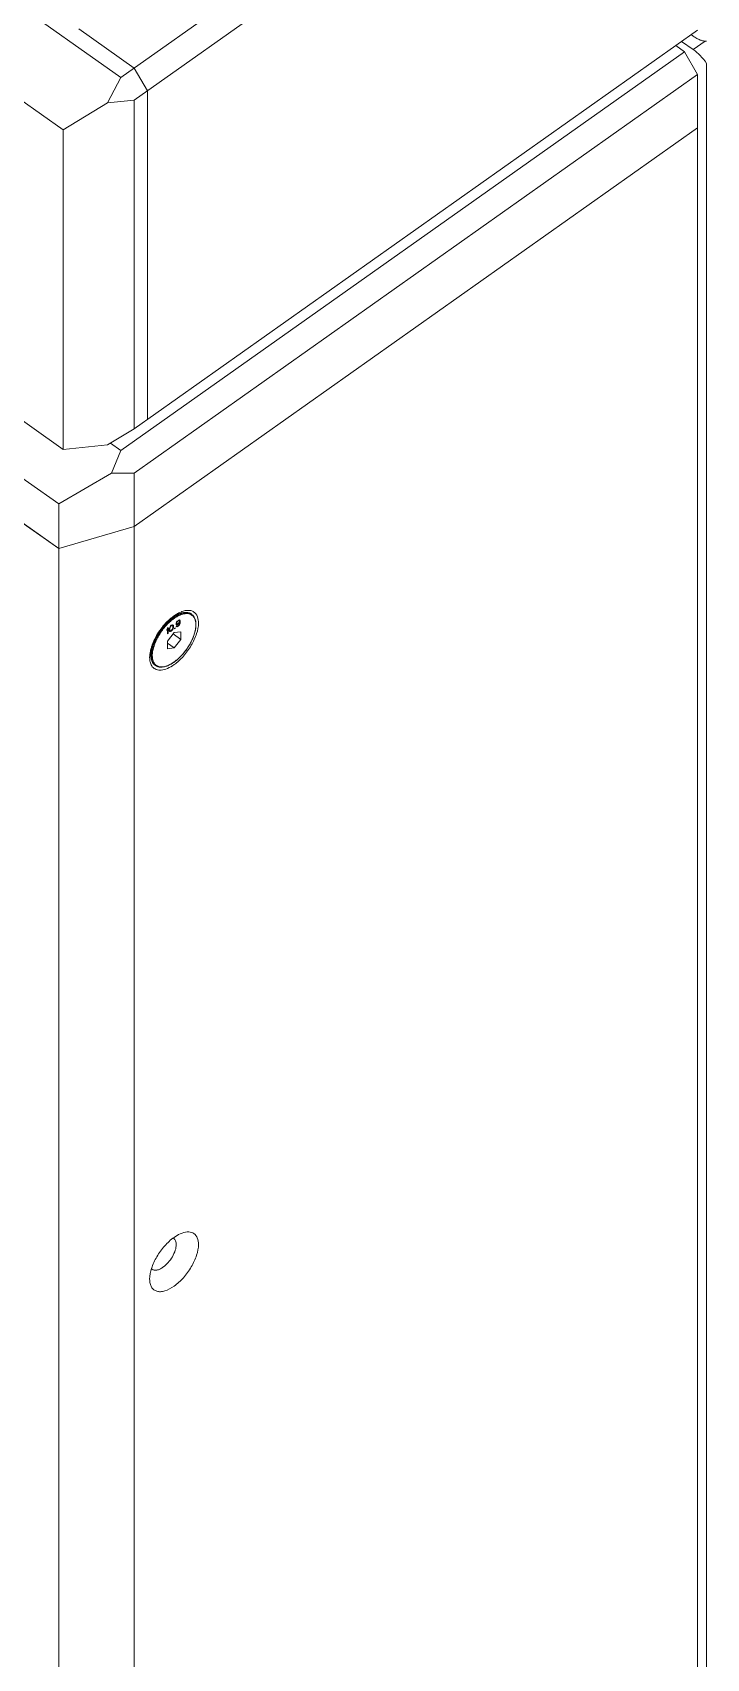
# Model space of a CAD drawing. Header units: millimetres. Extents: x 0 to 9253, y 0 to 2730.
# Drawn here: x 8785.7 to 8893.1, y 1284.4 to 1543.4 of the extents above; entities that cross this region are included whole.
import ezdxf

# ---------------------------------------------------------------- set-up
doc = ezdxf.new("R2010")
doc.units = ezdxf.units.MM
doc.layers.get('0').update_dxf_attribs({"lineweight": 13})

msp = doc.modelspace()

# ---------------------------------------------------------------- linework, layer by layer
at = {"color": 7, "linetype": 'Continuous'}
for p, q in [((9245.28, 1851.23), (8799.8, 1536.23)), ((8801.92, 1532.61), (9247.4, 1847.61)), ((8799.8, 1536.23), (8475.24, 1765.73)), ((8790.61, 1527.9), (8467.46, 1756.4)), ((8790.61, 1476.99), (8467.46, 1705.49)), ((8468.17, 1695.8), (8789.9, 1468.3)), ((8468.17, 1688.73), (8789.9, 1461.23)), ((8468.17, 1688.73), (8789.9, 1461.23)), ((8801.92, 1537.73), (8793.09, 1543.98)), ((8891.73, 1543.78), (8801.92, 1480.28)), ((8889.61, 1540.33), (8888.23, 1541.31)), ((8889.18, 1541.98), (8891.02, 1540.69)), ((8891.02, 1542.81), (8890.69, 1543.05)), ((8891.02, 1540.69), (8892.91, 1542.03)), ((8799.8, 1476.83), (8889.61, 1540.33)), ((8891.73, 1536.71), (8889.61, 1540.33)), ((8893.14, 1175.73), (8893.14, 1538.48)), ((8799.8, 1536.23), (8797.68, 1532.17)), ((8804.05, 1534.11), (8801.92, 1537.73)), ((8801.92, 1473.21), (8891.73, 1536.71)), ((8891.73, 1536.71), (8891.73, 1528.23)), ((8804.05, 1481.78), (8804.05, 1534.11)), ((8797.68, 1532.17), (8790.61, 1527.9)), ((8797.68, 1532.17), (8801.92, 1532.61)), ((8801.92, 1480.28), (8801.92, 1532.61)), ((8891.73, 1528.23), (8801.92, 1464.73)), ((8801.92, 1464.72), (8891.73, 1528.22)), ((8801.92, 1464.72), (8891.73, 1528.22)), ((8891.73, 1528.22), (8891.73, 1177.5)), ((8891.73, 1185.98), (8891.73, 1528.22)), ((8891.73, 1177.5), (8891.73, 1528.22)), ((8790.61, 1476.99), (8790.61, 1527.9)), ((8801.92, 1480.28), (8797.68, 1477.72)), ((8797.68, 1477.72), (8790.61, 1476.99)), ((8798.15, 1478), (8799.8, 1476.83)), ((8798.32, 1473.22), (8799.8, 1476.83)), ((8798.32, 1473.22), (8789.9, 1468.3)), ((8801.92, 1473.21), (8798.32, 1473.22)), ((8801.92, 1464.73), (8801.92, 1473.21)), ((8789.9, 1461.22), (8782.83, 1466.22)), ((8789.9, 1461.22), (8782.83, 1466.22)), ((8789.9, 1461.23), (8789.9, 1468.3)), ((8789.9, 1468.3), (8789.9, 1461.23)), ((8789.9, 1461.23), (8801.92, 1464.73)), ((8789.9, 1461.23), (8801.92, 1464.73)), ((8801.92, 1464.72), (8789.9, 1461.22)), ((8801.92, 1464.72), (8789.9, 1461.22)), ((8801.92, 1114), (8801.92, 1464.72)), ((8801.92, 1464.72), (8801.92, 1114)), ((8801.92, 1464.72), (8801.92, 1114)), ((8789.9, 1461.22), (8789.9, 1111.91)), ((8789.9, 1461.22), (8789.9, 1111.91)), ((8789.9, 1111.91), (8789.9, 1461.22)), ((8808.4, 1450.55), (8809.28, 1450.87)), ((8811.1, 1450.73), (8811.05, 1450.77)), ((8807.25, 1448.54), (8807.13, 1448.32)), ((8807.13, 1448.17), (8807.25, 1448.38)), ((8807.13, 1448.32), (8807.13, 1448.17)), ((8807.25, 1448.38), (8807.19, 1448.43)), ((8808.29, 1447.82), (8807.23, 1446.46)), ((8808.29, 1447.82), (8807.23, 1446.46)), ((8807.36, 1448.62), (8807.25, 1448.54)), ((8807.25, 1448.38), (8807.25, 1447.63)), ((8807.25, 1447.73), (8807.29, 1447.76)), ((8807.25, 1447.63), (8807.36, 1447.71)), ((8807.29, 1447.76), (8807.29, 1448.57)), ((8807.36, 1447.71), (8807.29, 1447.76)), ((8807.36, 1447.71), (8807.36, 1448.62)), ((8807.53, 1448.47), (8807.51, 1448.36)), ((8807.51, 1448.36), (8807.51, 1448.18)), ((8807.51, 1448.18), (8807.53, 1448.1)), ((8807.55, 1448.54), (8807.53, 1448.47)), ((8807.53, 1448.1), (8807.55, 1448.06)), ((8807.55, 1448.53), (8807.54, 1448.46)), ((8807.61, 1448.41), (8807.54, 1448.46)), ((8807.54, 1448.32), (8807.54, 1448.46)), ((8807.61, 1448.27), (8807.54, 1448.32)), ((8807.54, 1448.32), (8807.56, 1448.22)), ((8807.59, 1448.65), (8807.55, 1448.54)), ((8807.55, 1448.06), (8807.59, 1448)), ((8807.63, 1448.17), (8807.56, 1448.22)), ((8807.56, 1448.22), (8807.63, 1448.16)), ((8807.58, 1448.04), (8807.56, 1448.04)), ((8807.63, 1448.54), (8807.57, 1448.58)), ((8807.67, 1448.05), (8807.58, 1448.04)), ((8807.65, 1447.99), (8807.58, 1448.04)), ((8807.65, 1448.74), (8807.59, 1448.65)), ((8807.59, 1448), (8807.65, 1447.99)), ((8807.61, 1448.41), (8807.63, 1448.54)), ((8807.61, 1448.27), (8807.61, 1448.41)), ((8807.63, 1448.17), (8807.61, 1448.27)), ((8807.63, 1448.54), (8807.7, 1448.71)), ((8807.7, 1448.11), (8807.63, 1448.17)), ((8807.7, 1448.11), (8807.63, 1448.16)), ((8807.74, 1448.87), (8807.65, 1448.74)), ((8807.7, 1448.71), (8807.65, 1448.75)), ((8807.65, 1447.99), (8807.74, 1448)), ((8807.78, 1448.11), (8807.67, 1448.05)), ((8807.74, 1448), (8807.67, 1448.05)), ((8807.7, 1448.71), (8807.76, 1448.79)), ((8807.76, 1448.11), (8807.7, 1448.11)), ((8807.76, 1448.79), (8807.71, 1448.82)), ((8807.85, 1448.97), (8807.74, 1448.87)), ((8807.74, 1448), (8807.85, 1448.06)), ((8807.76, 1448.79), (8807.85, 1448.87)), ((8807.85, 1448.15), (8807.76, 1448.11)), ((8807.81, 1448.13), (8807.78, 1448.11)), ((8807.85, 1448.06), (8807.78, 1448.11)), ((8807.85, 1448.87), (8807.79, 1448.92)), ((8807.88, 1448.97), (8807.82, 1448.94)), ((8807.97, 1449.03), (8807.85, 1448.97)), ((8807.85, 1448.87), (8807.95, 1448.92)), ((8807.95, 1448.24), (8807.85, 1448.15)), ((8807.85, 1448.06), (8807.97, 1448.16)), ((8807.94, 1448.97), (8807.88, 1448.97)), ((8807.95, 1448.92), (8807.88, 1448.97)), ((8807.97, 1448.16), (8807.91, 1448.2)), ((8808.01, 1448.92), (8807.94, 1448.97)), ((8807.95, 1448.92), (8808.01, 1448.92)), ((8808.01, 1448.32), (8807.95, 1448.24)), ((8808.06, 1449.04), (8807.97, 1449.03)), ((8807.97, 1448.16), (8808.06, 1448.28)), ((8808.01, 1448.92), (8808.08, 1448.86)), ((8808.08, 1448.49), (8808.01, 1448.32)), ((8808.06, 1448.28), (8808.01, 1448.32)), ((8808.12, 1449.02), (8808.06, 1449.04)), ((8808.12, 1448.38), (8808.06, 1448.43)), ((8808.06, 1448.28), (8808.12, 1448.38)), ((8808.08, 1449.04), (8808.09, 1449.02)), ((8808.08, 1448.86), (8808.1, 1448.76)), ((8808.1, 1448.62), (8808.08, 1448.49)), ((8808.16, 1448.97), (8808.09, 1449.02)), ((8808.09, 1449.02), (8808.11, 1448.98)), ((8808.11, 1448.61), (8808.09, 1448.55)), ((8808.16, 1448.49), (8808.09, 1448.54)), ((8808.1, 1448.76), (8808.1, 1448.62)), ((8808.18, 1448.93), (8808.11, 1448.98)), ((8808.11, 1448.98), (8808.13, 1448.89)), ((8808.13, 1448.72), (8808.11, 1448.61)), ((8808.18, 1448.56), (8808.11, 1448.61)), ((8808.16, 1448.97), (8808.12, 1449.02)), ((8808.12, 1448.38), (8808.16, 1448.49)), ((8808.2, 1448.84), (8808.13, 1448.89)), ((8808.13, 1448.72), (8808.13, 1448.89)), ((8808.2, 1448.67), (8808.13, 1448.72)), ((8808.18, 1448.93), (8808.16, 1448.97)), ((8808.16, 1448.49), (8808.18, 1448.56)), ((8808.2, 1448.84), (8808.18, 1448.93)), ((8808.18, 1448.56), (8808.2, 1448.67)), ((8808.2, 1448.67), (8808.2, 1448.84)), ((8809.35, 1447.96), (8808.29, 1447.82)), ((8808.44, 1448.57), (8808.35, 1448.5)), ((8808.35, 1448.5), (8808.35, 1448.41)), ((8808.35, 1448.41), (8808.44, 1448.47)), ((8808.44, 1448.47), (8808.37, 1448.52)), ((8808.44, 1448.47), (8808.44, 1448.57)), ((8808.63, 1449.37), (8808.6, 1449.24)), ((8808.6, 1449.24), (8808.6, 1449.16)), ((8808.6, 1449.16), (8808.63, 1449.09)), ((8808.69, 1449.29), (8808.62, 1449.34)), ((8808.62, 1449.3), (8808.62, 1449.32)), ((8808.69, 1449.25), (8808.62, 1449.3)), ((8808.62, 1449.3), (8808.64, 1449.26)), ((8808.69, 1449.48), (8808.63, 1449.37)), ((8808.72, 1449.12), (8808.63, 1449.11)), ((8808.63, 1449.09), (8808.69, 1449.06)), ((8808.73, 1448.89), (8808.63, 1448.82)), ((8808.63, 1448.82), (8808.65, 1448.78)), ((8808.71, 1449.21), (8808.64, 1449.26)), ((8808.64, 1449.26), (8808.68, 1449.22)), ((8808.71, 1449.36), (8808.65, 1449.4)), ((8808.73, 1448.8), (8808.65, 1448.79)), ((8808.65, 1448.78), (8808.71, 1448.74)), ((8808.75, 1449.17), (8808.68, 1449.22)), ((8808.79, 1449.61), (8808.69, 1449.48)), ((8808.75, 1449.45), (8808.69, 1449.49)), ((8808.69, 1449.29), (8808.71, 1449.36)), ((8808.69, 1449.25), (8808.69, 1449.29)), ((8808.71, 1449.21), (8808.69, 1449.25)), ((8808.69, 1449.06), (8808.79, 1449.07)), ((8808.71, 1449.36), (8808.75, 1449.45)), ((8808.75, 1449.17), (8808.71, 1449.21)), ((8808.71, 1448.74), (8808.81, 1448.75)), ((8808.81, 1449.16), (8808.72, 1449.12)), ((8808.79, 1449.07), (8808.72, 1449.12)), ((8808.77, 1448.86), (8808.73, 1448.89)), ((8808.83, 1448.85), (8808.73, 1448.8)), ((8808.81, 1448.75), (8808.73, 1448.8)), ((8808.81, 1449.52), (8808.75, 1449.56)), ((8808.75, 1449.45), (8808.81, 1449.52)), ((8808.81, 1449.18), (8808.75, 1449.17)), ((8808.82, 1448.86), (8808.77, 1448.86)), ((8808.88, 1449.7), (8808.79, 1449.61)), ((8808.79, 1449.07), (8808.88, 1449.11)), ((8808.86, 1449.58), (8808.8, 1449.63)), ((8808.81, 1449.52), (8808.86, 1449.58)), ((8808.86, 1449.2), (8808.81, 1449.18)), ((8808.81, 1449.16), (8808.85, 1449.19)), ((8808.88, 1449.11), (8808.81, 1449.16)), ((8808.81, 1448.75), (8808.9, 1448.8)), ((8808.88, 1448.88), (8808.82, 1448.86)), ((8808.83, 1448.85), (8808.87, 1448.88)), ((8808.9, 1448.8), (8808.83, 1448.85)), ((8808.86, 1449.58), (8809, 1449.68)), ((8809, 1449.29), (8808.86, 1449.2)), ((8808.98, 1449.76), (8808.88, 1449.7)), ((8808.88, 1449.11), (8808.98, 1449.18)), ((8809, 1448.96), (8808.88, 1448.88)), ((8808.9, 1448.8), (8808.98, 1448.85)), ((8808.98, 1449.18), (8808.91, 1449.23)), ((8808.98, 1448.85), (8808.91, 1448.9)), ((8809, 1449.68), (8808.92, 1449.73)), ((8808.98, 1449.75), (8808.93, 1449.73)), ((8809.07, 1449.81), (8808.98, 1449.76)), ((8809.04, 1449.75), (8808.98, 1449.75)), ((8809.05, 1449.7), (8808.98, 1449.75)), ((8808.98, 1449.18), (8809.07, 1449.27)), ((8808.98, 1448.85), (8809.07, 1448.94)), ((8809, 1449.68), (8809.05, 1449.7)), ((8809.05, 1449.35), (8809, 1449.29)), ((8809.05, 1449.02), (8809, 1448.96)), ((8809.07, 1449.27), (8809.01, 1449.31)), ((8809.07, 1448.94), (8809.01, 1448.98)), ((8809.11, 1449.7), (8809.04, 1449.75)), ((8809.05, 1449.7), (8809.11, 1449.7)), ((8809.11, 1449.43), (8809.05, 1449.35)), ((8809.11, 1449.1), (8809.05, 1449.02)), ((8809.17, 1449.82), (8809.07, 1449.81)), ((8809.07, 1449.27), (8809.19, 1449.42)), ((8809.07, 1448.94), (8809.17, 1449.06)), ((8809.11, 1449.7), (8809.15, 1449.67)), ((8809.15, 1449.51), (8809.11, 1449.43)), ((8809.15, 1449.18), (8809.11, 1449.1)), ((8809.17, 1449.06), (8809.11, 1449.1)), ((8809.19, 1449.42), (8809.13, 1449.47)), ((8809.15, 1449.67), (8809.17, 1449.62)), ((8809.17, 1449.59), (8809.15, 1449.51)), ((8809.17, 1449.26), (8809.15, 1449.18)), ((8809.16, 1449.82), (8809.19, 1449.76)), ((8809.22, 1449.18), (8809.16, 1449.23)), ((8809.22, 1449.78), (8809.17, 1449.82)), ((8809.17, 1449.62), (8809.17, 1449.59)), ((8809.19, 1449.39), (8809.17, 1449.26)), ((8809.19, 1449.35), (8809.17, 1449.29)), ((8809.17, 1449.06), (8809.22, 1449.18)), ((8809.26, 1449.71), (8809.19, 1449.76)), ((8809.19, 1449.76), (8809.21, 1449.64)), ((8809.21, 1449.5), (8809.19, 1449.35)), ((8809.19, 1449.42), (8809.19, 1449.39)), ((8809.26, 1449.3), (8809.19, 1449.35)), ((8809.28, 1449.59), (8809.21, 1449.64)), ((8809.21, 1449.5), (8809.21, 1449.64)), ((8809.28, 1449.45), (8809.21, 1449.5)), ((8809.26, 1449.71), (8809.22, 1449.78)), ((8809.22, 1449.18), (8809.26, 1449.3)), ((8809.28, 1449.59), (8809.26, 1449.71)), ((8809.26, 1449.3), (8809.28, 1449.45)), ((8809.28, 1449.45), (8809.28, 1449.59)), ((8809.35, 1446.73), (8809.35, 1447.96)), ((8809.35, 1447.96), (8809.35, 1446.73)), ((8804.59, 1444.24), (8804.59, 1445.2)), ((8804.59, 1445.2), (8804.59, 1444.24)), ((8807.23, 1446.46), (8807.23, 1445.23)), ((8807.23, 1445.23), (8807.23, 1446.46)), ((8808.29, 1445.37), (8807.23, 1446.12)), ((8807.23, 1446.12), (8808.29, 1445.37)), ((8807.23, 1445.23), (8808.29, 1445.37)), ((8807.23, 1445.23), (8808.29, 1445.37)), ((8809.35, 1446.73), (8808.12, 1447.6)), ((8808.12, 1447.6), (8809.35, 1446.73)), ((8808.29, 1445.37), (8809.35, 1446.73)), ((8808.29, 1445.37), (8809.35, 1446.73)), ((8805.33, 1442.56), (8805.27, 1442.61)), ((8805.33, 1442.56), (8805.27, 1442.61))]:
    msp.add_line(p, q, dxfattribs=at)
for centre, radius, start, end in [((8812.28, 1444.84), 6.91, 124.1634, 125.2675), ((8811.39, 1446.33), 5.18, 114.8763, 118.6811), ((8810.57, 1447.37), 3.7, 110.2547, 111.2138), ((8810.3, 1449.7), 1.31, 65.3115, 67.1109), ((8810.31, 1449.73), 1.27, 59.884, 65.3309), ((8810.32, 1449.75), 1.25, 54.7384, 59.8805), ((8810.38, 1449.71), 1.25, 54.734, 58.035), ((8812.67, 1443.94), 7.53, 128.4228, 131.2285), ((8808.32, 1449.05), 3.43, 359.9991, 0.5386), ((8808.08, 1444.24), 3.48, 179.9992, 180.5137), ((8808.08, 1444.24), 3.48, 179.9992, 180.5137), ((8808.13, 1444.19), 3.5, 179.9992, 180.5137), ((8808.13, 1444.19), 3.5, 179.9992, 180.5137), ((8808.18, 1444.15), 3.5, 179.9991, 180.5386), ((8808.18, 1444.15), 3.5, 179.9991, 180.5386), ((8808.25, 1444.15), 3.43, 179.9991, 180.5386), ((8808.25, 1444.15), 3.43, 179.9991, 180.5386), ((8806.06, 1443.59), 1.26, 228.1075, 234.7205), ((8806.06, 1443.59), 1.26, 228.1075, 234.7205), ((8807.81, 1350.68), 0.764, 54.7788, 65.313), ((8807.81, 1350.68), 0.764, 54.7788, 65.313), ((8805.23, 1347.03), 0.764, 224.2411, 234.697), ((8805.23, 1347.03), 0.764, 224.2411, 234.697)]:
    msp.add_arc(centre, radius, start, end, dxfattribs=at)
for points, knots in [([(8893.14, 1542.02), (8892.98, 1542.01), (8892.64, 1542.04), (8892.11, 1542.19), (8891.56, 1542.45), (8891.2, 1542.68), (8891.02, 1542.81)], [0, 0, 0, 0, 0.209389, 0.445498, 0.709605, 1, 1, 1, 1]), ([(8891.02, 1540.69), (8891.42, 1540.4), (8892.19, 1539.72), (8892.84, 1538.92), (8893.14, 1538.48)], [0, 0, 0, 0, 0.482137, 1, 1, 1, 1]), ([(8807.52, 1449.77), (8807.66, 1449.9), (8807.95, 1450.13), (8808.39, 1450.44), (8808.83, 1450.69), (8809.13, 1450.81), (8809.28, 1450.87)], [0, 0, 0, 0, 0.274413, 0.533926, 0.776293, 1, 1, 1, 1]), ([(8808.29, 1450.49), (8808.24, 1450.45), (8808.02, 1450.29), (8807.82, 1450.13), (8807.67, 1450)], [0, 0, 0, 0, 0.24329, 1, 1, 1, 1]), ([(8807.99, 1449.84), (8808.13, 1449.95), (8808.41, 1450.15), (8808.7, 1450.33), (8808.85, 1450.41)], [0, 0, 0, 0, 0.515448, 1, 1, 1, 1]), ([(8809.23, 1450.82), (8809.05, 1450.74), (8808.67, 1450.56), (8808.32, 1450.34), (8808.14, 1450.21)], [0, 0, 0, 0, 0.477049, 1, 1, 1, 1]), ([(8808.2, 1450.17), (8808.34, 1450.27), (8808.6, 1450.44), (8808.88, 1450.59), (8809.02, 1450.66)], [0, 0, 0, 0, 0.516371, 1, 1, 1, 1]), ([(8808.91, 1450.87), (8808.86, 1450.85), (8808.69, 1450.75), (8808.52, 1450.65), (8808.4, 1450.56)], [0, 0, 0, 0, 0.243616, 1, 1, 1, 1]), ([(8808.85, 1450.41), (8808.87, 1450.42), (8808.96, 1450.47), (8809.05, 1450.52), (8809.13, 1450.55)], [0, 0, 0, 0, 0.254801, 1, 1, 1, 1]), ([(8809.02, 1450.66), (8809.05, 1450.67), (8809.13, 1450.71), (8809.22, 1450.75), (8809.29, 1450.77)], [0, 0, 0, 0, 0.254907, 1, 1, 1, 1]), ([(8809.13, 1450.55), (8809.3, 1450.63), (8809.56, 1450.73), (8809.92, 1450.81), (8810.24, 1450.85), (8810.54, 1450.83), (8810.82, 1450.76), (8811.01, 1450.67), (8811.18, 1450.56), (8811.33, 1450.42), (8811.46, 1450.25), (8811.56, 1450.06), (8811.65, 1449.84), (8811.73, 1449.52), (8811.75, 1449.26), (8811.75, 1449.08)], [0, 0, 0, 0, 0.151793, 0.221232, 0.286521, 0.405927, 0.461526, 0.515424, 0.568636, 0.622237, 0.677269, 0.734651, 0.795146, 0.859338, 1, 1, 1, 1]), ([(8809.58, 1451.18), (8809.55, 1451.17), (8809.43, 1451.12), (8809.31, 1451.07), (8809.21, 1451.03)], [0, 0, 0, 0, 0.243566, 1, 1, 1, 1]), ([(8809.28, 1450.87), (8809.44, 1450.92), (8809.77, 1451.01), (8810.24, 1451.05), (8810.61, 1450.99), (8810.87, 1450.88), (8810.99, 1450.81), (8811.05, 1450.77)], [0, 0, 0, 0, 0.284745, 0.541525, 0.776473, 0.888968, 1, 1, 1, 1]), ([(8810.81, 1450.9), (8810.7, 1450.95), (8810.47, 1451.01), (8810.1, 1451.03), (8809.7, 1450.97), (8809.43, 1450.89), (8809.29, 1450.84)], [0, 0, 0, 0, 0.218838, 0.454967, 0.714307, 1, 1, 1, 1]), ([(8809.29, 1450.77), (8809.46, 1450.84), (8809.78, 1450.94), (8810.25, 1450.99), (8810.61, 1450.95), (8810.87, 1450.86), (8810.99, 1450.8), (8811.04, 1450.77)], [0, 0, 0, 0, 0.290973, 0.550348, 0.783204, 0.892874, 1, 1, 1, 1]), ([(8811.75, 1450.81), (8811.64, 1450.95), (8811.37, 1451.19), (8810.83, 1451.37), (8810.22, 1451.36), (8809.8, 1451.26), (8809.58, 1451.18)], [0, 0, 0, 0, 0.222957, 0.451724, 0.706641, 1, 1, 1, 1]), ([(8811.1, 1450.73), (8811.16, 1450.69), (8811.27, 1450.6), (8811.45, 1450.39), (8811.63, 1450.06), (8811.76, 1449.6), (8811.78, 1449.27), (8811.78, 1449.1)], [0, 0, 0, 0, 0.111032, 0.223527, 0.458475, 0.715255, 1, 1, 1, 1]), ([(8812.18, 1449.35), (8812.18, 1449.49), (8812.15, 1450), (8811.98, 1450.53), (8811.75, 1450.81)], [0, 0, 0, 0, 0.28432, 1, 1, 1, 1]), ([(8804.59, 1444.24), (8804.59, 1444.46), (8804.64, 1444.92), (8804.8, 1445.62), (8805.06, 1446.36), (8805.42, 1447.1), (8805.85, 1447.84), (8806.35, 1448.54), (8806.91, 1449.19), (8807.31, 1449.59), (8807.52, 1449.77)], [0, 0, 0, 0, 0.101802, 0.214792, 0.337334, 0.467092, 0.601289, 0.736896, 0.870804, 1, 1, 1, 1]), ([(8804.59, 1444.24), (8804.59, 1444.46), (8804.64, 1444.92), (8804.8, 1445.62), (8805.06, 1446.36), (8805.42, 1447.1), (8805.85, 1447.84), (8806.35, 1448.54), (8806.91, 1449.19), (8807.31, 1449.59), (8807.52, 1449.77)], [0, 0, 0, 0, 0.101802, 0.214792, 0.337334, 0.467092, 0.601289, 0.736896, 0.870804, 1, 1, 1, 1]), ([(8807.67, 1450), (8807.04, 1449.45), (8805.93, 1448.18), (8805.12, 1446.7), (8804.82, 1445.92)], [0, 0, 0, 0, 0.501341, 1, 1, 1, 1]), ([(8807.67, 1450), (8807.04, 1449.45), (8805.93, 1448.18), (8805.12, 1446.7), (8804.82, 1445.92)], [0, 0, 0, 0, 0.501341, 1, 1, 1, 1]), ([(8804.82, 1444.15), (8804.82, 1444.36), (8804.87, 1444.81), (8805.03, 1445.51), (8805.29, 1446.24), (8805.64, 1446.98), (8806.06, 1447.7), (8806.56, 1448.4), (8807.11, 1449.04), (8807.51, 1449.43), (8807.71, 1449.6)], [0, 0, 0, 0, 0.101809, 0.21482, 0.33739, 0.467175, 0.601392, 0.736997, 0.870873, 1, 1, 1, 1]), ([(8804.82, 1444.15), (8804.82, 1444.36), (8804.87, 1444.81), (8805.03, 1445.51), (8805.29, 1446.24), (8805.64, 1446.98), (8806.06, 1447.7), (8806.56, 1448.4), (8807.11, 1449.04), (8807.51, 1449.43), (8807.71, 1449.6)], [0, 0, 0, 0, 0.101809, 0.21482, 0.33739, 0.467175, 0.601392, 0.736997, 0.870873, 1, 1, 1, 1]), ([(8811.75, 1449.05), (8811.75, 1448.93), (8811.74, 1448.69), (8811.67, 1448.18), (8811.5, 1447.51), (8811.18, 1446.69), (8810.75, 1445.87), (8810.24, 1445.08), (8809.64, 1444.34), (8809, 1443.69), (8808.34, 1443.14), (8807.76, 1442.79), (8807.31, 1442.57), (8806.99, 1442.46), (8806.68, 1442.38), (8806.39, 1442.35), (8806.11, 1442.35), (8805.86, 1442.4), (8805.62, 1442.49), (8805.42, 1442.62), (8805.24, 1442.78), (8805.09, 1442.99), (8804.97, 1443.23), (8804.89, 1443.5), (8804.84, 1443.8), (8804.82, 1444.01), (8804.82, 1444.11)], [0, 0, 0, 0, 0.029644, 0.06125, 0.129801, 0.20439, 0.283166, 0.363967, 0.444489, 0.522448, 0.59574, 0.66262, 0.693291, 0.721991, 0.748719, 0.77356, 0.796699, 0.818437, 0.839192, 0.859486, 0.879891, 0.900968, 0.9232, 0.946964, 0.972525, 1, 1, 1, 1]), ([(8811.75, 1449.05), (8811.75, 1448.93), (8811.74, 1448.69), (8811.67, 1448.18), (8811.5, 1447.51), (8811.18, 1446.69), (8810.75, 1445.87), (8810.24, 1445.08), (8809.64, 1444.34), (8809, 1443.69), (8808.34, 1443.14), (8807.76, 1442.79), (8807.31, 1442.57), (8806.99, 1442.46), (8806.68, 1442.38), (8806.39, 1442.35), (8806.11, 1442.35), (8805.86, 1442.4), (8805.62, 1442.49), (8805.42, 1442.62), (8805.24, 1442.78), (8805.09, 1442.99), (8804.97, 1443.23), (8804.89, 1443.5), (8804.84, 1443.8), (8804.82, 1444.01), (8804.82, 1444.11)], [0, 0, 0, 0, 0.029644, 0.06125, 0.129801, 0.20439, 0.283166, 0.363967, 0.444489, 0.522448, 0.59574, 0.66262, 0.693291, 0.721991, 0.748719, 0.77356, 0.796699, 0.818437, 0.839192, 0.859486, 0.879891, 0.900968, 0.9232, 0.946964, 0.972525, 1, 1, 1, 1]), ([(8807.32, 1449.53), (8807.09, 1449.31), (8806.65, 1448.84), (8806.06, 1448.08), (8805.55, 1447.26), (8805.26, 1446.69), (8805.14, 1446.4)], [0, 0, 0, 0, 0.247241, 0.501137, 0.754455, 1, 1, 1, 1]), ([(8807.32, 1449.53), (8807.09, 1449.31), (8806.65, 1448.84), (8806.06, 1448.08), (8805.55, 1447.26), (8805.26, 1446.69), (8805.14, 1446.4)], [0, 0, 0, 0, 0.247241, 0.501137, 0.754455, 1, 1, 1, 1]), ([(8805.2, 1446.35), (8805.32, 1446.64), (8805.61, 1447.22), (8806.12, 1448.04), (8806.71, 1448.8), (8807.15, 1449.27), (8807.38, 1449.49)], [0, 0, 0, 0, 0.245539, 0.498854, 0.752751, 1, 1, 1, 1]), ([(8805.2, 1446.35), (8805.32, 1446.64), (8805.61, 1447.22), (8806.12, 1448.04), (8806.71, 1448.8), (8807.15, 1449.27), (8807.38, 1449.49)], [0, 0, 0, 0, 0.245539, 0.498854, 0.752751, 1, 1, 1, 1]), ([(8811.78, 1449.1), (8811.78, 1448.9), (8811.75, 1448.49), (8811.62, 1447.85), (8811.4, 1447.19), (8811.11, 1446.52), (8810.75, 1445.85), (8810.33, 1445.19), (8809.86, 1444.58), (8809.34, 1444.01), (8808.81, 1443.5), (8808.26, 1443.07), (8807.7, 1442.73), (8807.16, 1442.48), (8806.64, 1442.33), (8806.15, 1442.28), (8805.78, 1442.34), (8805.51, 1442.45), (8805.39, 1442.52), (8805.33, 1442.56)], [0, 0, 0, 0, 0.057138, 0.119733, 0.187177, 0.258531, 0.332631, 0.408169, 0.483763, 0.558032, 0.629658, 0.697462, 0.760484, 0.818083, 0.870065, 0.916827, 0.95949, 0.979883, 1, 1, 1, 1]), ([(8811.78, 1449.1), (8811.78, 1448.9), (8811.75, 1448.49), (8811.62, 1447.85), (8811.4, 1447.19), (8811.11, 1446.52), (8810.75, 1445.85), (8810.33, 1445.19), (8809.86, 1444.58), (8809.34, 1444.01), (8808.81, 1443.5), (8808.26, 1443.07), (8807.7, 1442.73), (8807.16, 1442.48), (8806.64, 1442.33), (8806.15, 1442.28), (8805.78, 1442.34), (8805.51, 1442.45), (8805.39, 1442.52), (8805.33, 1442.56)], [0, 0, 0, 0, 0.057138, 0.119733, 0.187177, 0.258531, 0.332631, 0.408169, 0.483763, 0.558032, 0.629658, 0.697462, 0.760484, 0.818083, 0.870065, 0.916827, 0.95949, 0.979883, 1, 1, 1, 1]), ([(8808.14, 1450.21), (8808.07, 1450.16), (8807.79, 1449.95), (8807.52, 1449.72), (8807.32, 1449.53)], [0, 0, 0, 0, 0.241523, 1, 1, 1, 1]), ([(8807.38, 1449.49), (8807.45, 1449.55), (8807.71, 1449.79), (8807.99, 1450.02), (8808.2, 1450.17)], [0, 0, 0, 0, 0.258081, 1, 1, 1, 1]), ([(8808.29, 1442.71), (8808.84, 1443.09), (8809.86, 1444.05), (8811.08, 1445.73), (8811.92, 1447.52), (8812.18, 1448.77), (8812.18, 1449.35)], [0, 0, 0, 0, 0.253701, 0.524646, 0.782308, 1, 1, 1, 1]), ([(8808.29, 1442.71), (8808.84, 1443.09), (8809.86, 1444.05), (8811.08, 1445.73), (8811.92, 1447.52), (8812.18, 1448.77), (8812.18, 1449.35)], [0, 0, 0, 0, 0.253701, 0.524646, 0.782308, 1, 1, 1, 1]), ([(8804.59, 1445.19), (8804.56, 1445.07), (8804.46, 1444.63), (8804.4, 1444.18), (8804.4, 1443.85)], [0, 0, 0, 0, 0.268187, 1, 1, 1, 1]), ([(8804.59, 1445.19), (8804.56, 1445.07), (8804.46, 1444.63), (8804.4, 1444.18), (8804.4, 1443.85)], [0, 0, 0, 0, 0.268187, 1, 1, 1, 1]), ([(8804.82, 1445.92), (8804.8, 1445.85), (8804.72, 1445.61), (8804.64, 1445.37), (8804.59, 1445.19)], [0, 0, 0, 0, 0.256149, 1, 1, 1, 1]), ([(8804.82, 1445.92), (8804.8, 1445.85), (8804.72, 1445.61), (8804.64, 1445.37), (8804.59, 1445.19)], [0, 0, 0, 0, 0.256149, 1, 1, 1, 1]), ([(8805.14, 1446.4), (8805.06, 1446.2), (8804.91, 1445.82), (8804.75, 1445.25), (8804.65, 1444.71), (8804.62, 1444.36), (8804.62, 1444.19)], [0, 0, 0, 0, 0.275372, 0.535483, 0.777657, 1, 1, 1, 1]), ([(8805.14, 1446.4), (8805.06, 1446.2), (8804.91, 1445.82), (8804.75, 1445.25), (8804.65, 1444.71), (8804.62, 1444.36), (8804.62, 1444.19)], [0, 0, 0, 0, 0.275372, 0.535483, 0.777657, 1, 1, 1, 1]), ([(8804.68, 1444.15), (8804.68, 1444.32), (8804.71, 1444.67), (8804.81, 1445.21), (8804.97, 1445.78), (8805.12, 1446.16), (8805.2, 1446.35)], [0, 0, 0, 0, 0.222346, 0.46452, 0.724629, 1, 1, 1, 1]), ([(8804.68, 1444.15), (8804.68, 1444.32), (8804.71, 1444.67), (8804.81, 1445.21), (8804.97, 1445.78), (8805.12, 1446.16), (8805.2, 1446.35)], [0, 0, 0, 0, 0.222346, 0.46452, 0.724629, 1, 1, 1, 1]), ([(8804.4, 1443.85), (8804.4, 1443.8), (8804.4, 1443.6), (8804.42, 1443.4), (8804.45, 1443.26)], [0, 0, 0, 0, 0.260727, 1, 1, 1, 1]), ([(8804.4, 1443.85), (8804.4, 1443.8), (8804.4, 1443.6), (8804.42, 1443.4), (8804.45, 1443.26)], [0, 0, 0, 0, 0.260727, 1, 1, 1, 1]), ([(8804.45, 1443.26), (8804.46, 1443.18), (8804.54, 1442.86), (8804.68, 1442.56), (8804.82, 1442.38)], [0, 0, 0, 0, 0.271555, 1, 1, 1, 1]), ([(8804.45, 1443.26), (8804.46, 1443.18), (8804.54, 1442.86), (8804.68, 1442.56), (8804.82, 1442.38)], [0, 0, 0, 0, 0.271555, 1, 1, 1, 1]), ([(8805.27, 1442.61), (8805.22, 1442.64), (8805.11, 1442.73), (8804.93, 1442.94), (8804.75, 1443.26), (8804.62, 1443.71), (8804.6, 1444.04), (8804.59, 1444.21)], [0, 0, 0, 0, 0.111341, 0.224105, 0.459343, 0.715925, 1, 1, 1, 1]), ([(8805.27, 1442.61), (8805.22, 1442.64), (8805.11, 1442.73), (8804.93, 1442.94), (8804.75, 1443.26), (8804.62, 1443.71), (8804.6, 1444.04), (8804.59, 1444.21)], [0, 0, 0, 0, 0.111341, 0.224105, 0.459343, 0.715925, 1, 1, 1, 1]), ([(8804.62, 1444.16), (8804.62, 1443.99), (8804.65, 1443.67), (8804.77, 1443.23), (8804.95, 1442.92), (8805.12, 1442.72), (8805.22, 1442.64), (8805.27, 1442.61)], [0, 0, 0, 0, 0.288939, 0.547014, 0.780263, 0.891055, 1, 1, 1, 1]), ([(8804.62, 1444.16), (8804.62, 1443.99), (8804.65, 1443.67), (8804.77, 1443.23), (8804.95, 1442.92), (8805.12, 1442.72), (8805.22, 1442.64), (8805.27, 1442.61)], [0, 0, 0, 0, 0.288939, 0.547014, 0.780263, 0.891055, 1, 1, 1, 1]), ([(8805.22, 1442.65), (8805.17, 1442.69), (8805.09, 1442.78), (8804.95, 1442.97), (8804.81, 1443.26), (8804.71, 1443.67), (8804.68, 1443.96), (8804.68, 1444.11)], [0, 0, 0, 0, 0.108571, 0.219835, 0.454933, 0.713559, 1, 1, 1, 1]), ([(8805.22, 1442.65), (8805.17, 1442.69), (8805.09, 1442.78), (8804.95, 1442.97), (8804.81, 1443.26), (8804.71, 1443.67), (8804.68, 1443.96), (8804.68, 1444.11)], [0, 0, 0, 0, 0.108571, 0.219835, 0.454933, 0.713559, 1, 1, 1, 1]), ([(8804.82, 1442.38), (8804.98, 1442.18), (8805.44, 1441.86), (8806.33, 1441.79), (8807.31, 1442.09), (8807.96, 1442.47), (8808.29, 1442.71)], [0, 0, 0, 0, 0.197817, 0.415521, 0.681178, 1, 1, 1, 1]), ([(8804.82, 1442.38), (8804.98, 1442.18), (8805.44, 1441.86), (8806.33, 1441.79), (8807.31, 1442.09), (8807.96, 1442.47), (8808.29, 1442.71)], [0, 0, 0, 0, 0.197817, 0.415521, 0.681178, 1, 1, 1, 1]), ([(8809.58, 1352.18), (8809.48, 1352.15), (8809.02, 1351.96), (8808.6, 1351.71), (8808.29, 1351.49)], [0, 0, 0, 0, 0.231252, 1, 1, 1, 1]), ([(8809.58, 1352.18), (8809.48, 1352.15), (8809.02, 1351.96), (8808.6, 1351.71), (8808.29, 1351.49)], [0, 0, 0, 0, 0.231252, 1, 1, 1, 1]), ([(8812.18, 1350.35), (8812.18, 1350.71), (8812.1, 1351.36), (8811.52, 1352.18), (8810.57, 1352.45), (8809.92, 1352.3), (8809.58, 1352.18)], [0, 0, 0, 0, 0.274851, 0.500018, 0.725179, 1, 1, 1, 1]), ([(8812.18, 1350.35), (8812.18, 1350.71), (8812.1, 1351.36), (8811.52, 1352.18), (8810.57, 1352.45), (8809.92, 1352.3), (8809.58, 1352.18)], [0, 0, 0, 0, 0.274851, 0.500018, 0.725179, 1, 1, 1, 1]), ([(8808.29, 1351.49), (8807.74, 1351.1), (8806.72, 1350.15), (8805.5, 1348.47), (8804.66, 1346.68), (8804.4, 1345.43), (8804.4, 1344.85)], [0, 0, 0, 0, 0.253701, 0.524646, 0.782308, 1, 1, 1, 1]), ([(8808.29, 1351.49), (8807.74, 1351.1), (8806.72, 1350.15), (8805.5, 1348.47), (8804.66, 1346.68), (8804.4, 1345.43), (8804.4, 1344.85)], [0, 0, 0, 0, 0.253701, 0.524646, 0.782308, 1, 1, 1, 1]), ([(8806.52, 1346.73), (8806.82, 1346.94), (8807.38, 1347.46), (8808.04, 1348.38), (8808.5, 1349.36), (8808.64, 1350.04), (8808.64, 1350.35)], [0, 0, 0, 0, 0.253664, 0.52465, 0.78234, 1, 1, 1, 1]), ([(8806.52, 1346.73), (8806.82, 1346.94), (8807.38, 1347.46), (8808.04, 1348.38), (8808.5, 1349.36), (8808.64, 1350.04), (8808.64, 1350.35)], [0, 0, 0, 0, 0.253664, 0.52465, 0.78234, 1, 1, 1, 1]), ([(8808.64, 1350.35), (8808.64, 1350.54), (8808.6, 1350.9), (8808.38, 1351.21), (8808.25, 1351.3)], [0, 0, 0, 0, 0.549302, 1, 1, 1, 1]), ([(8808.64, 1350.35), (8808.64, 1350.54), (8808.6, 1350.9), (8808.38, 1351.21), (8808.25, 1351.3)], [0, 0, 0, 0, 0.549302, 1, 1, 1, 1]), ([(8808.29, 1343.71), (8808.84, 1344.1), (8809.86, 1345.05), (8811.08, 1346.73), (8811.92, 1348.53), (8812.18, 1349.78), (8812.18, 1350.35)], [0, 0, 0, 0, 0.253701, 0.524646, 0.782308, 1, 1, 1, 1]), ([(8808.29, 1343.71), (8808.84, 1344.1), (8809.86, 1345.05), (8811.08, 1346.73), (8811.92, 1348.53), (8812.18, 1349.78), (8812.18, 1350.35)], [0, 0, 0, 0, 0.253701, 0.524646, 0.782308, 1, 1, 1, 1]), ([(8804.79, 1346.4), (8804.89, 1346.33), (8805.14, 1346.24), (8805.58, 1346.26), (8806.05, 1346.43), (8806.36, 1346.62), (8806.52, 1346.73)], [0, 0, 0, 0, 0.195685, 0.419998, 0.68823, 1, 1, 1, 1]), ([(8804.79, 1346.4), (8804.89, 1346.33), (8805.14, 1346.24), (8805.58, 1346.26), (8806.05, 1346.43), (8806.36, 1346.62), (8806.52, 1346.73)], [0, 0, 0, 0, 0.195685, 0.419998, 0.68823, 1, 1, 1, 1]), ([(8804.4, 1344.85), (8804.4, 1344.61), (8804.44, 1344.17), (8804.65, 1343.57), (8805.03, 1343.13), (8805.55, 1342.87), (8806.16, 1342.81), (8807.13, 1343), (8807.83, 1343.39), (8808.29, 1343.71)], [0, 0, 0, 0, 0.132214, 0.246897, 0.349689, 0.450966, 0.56152, 0.688704, 1, 1, 1, 1]), ([(8804.4, 1344.85), (8804.4, 1344.61), (8804.44, 1344.17), (8804.65, 1343.57), (8805.03, 1343.13), (8805.55, 1342.87), (8806.16, 1342.81), (8807.13, 1343), (8807.83, 1343.39), (8808.29, 1343.71)], [0, 0, 0, 0, 0.132214, 0.246897, 0.349689, 0.450966, 0.56152, 0.688704, 1, 1, 1, 1])]:
    msp.add_open_spline(points, degree=3, knots=knots, dxfattribs=at)

doc.saveas('drawing.dxf')
